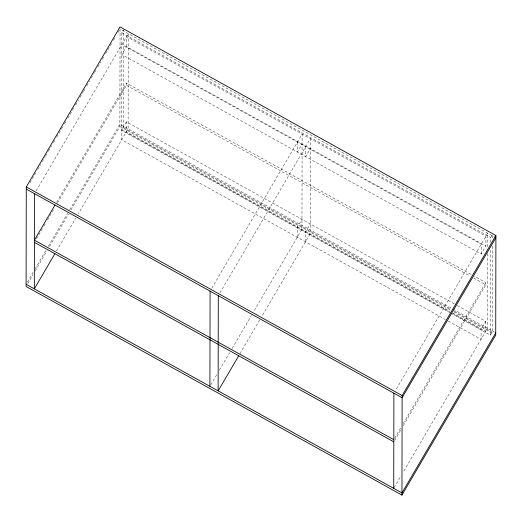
<?xml version="1.0" encoding="UTF-8"?>
<svg xmlns="http://www.w3.org/2000/svg" width="522" height="522" viewBox="0 0 522 522"><rect width="100%" height="100%" fill="white"/><g stroke="black" fill="none" stroke-linecap="round" stroke-linejoin="round"><path stroke-width="0.39" stroke-dasharray="2.61 1.96" d="M70.933 209.955L119.877 126.441L120.053 29.082L495.182 237.327M449.879 312.639L121.665 130.435L123.407 127.466L123.577 29.793L121.835 32.762L121.678 139.798L445.423 319.523M454.408 303.941L126.383 121.848L126.363 131.798L449.396 311.125M57.413 203.078L126.448 85.295L126.448 83.122L471.588 274.716M126.513 46.569L126.533 36.618L485.93 236.133L485.917 246.084L481.225 254.083L121.822 54.569L126.513 46.569L485.917 246.084M297.266 237.275L297.286 227.318L301.97 219.318M297.429 142.095L297.416 152.046L302.101 144.046M305.487 241.836L305.507 231.885L310.192 223.886M305.651 146.656L305.638 156.613L310.322 148.607M457.259 305.527L485.786 321.356L481.095 329.362L481.075 339.313L448.274 321.102M481.225 254.083L481.245 244.133L121.841 44.618M485.786 321.356L485.767 331.313L452.966 313.102M403.258 425.73L485.845 284.81L485.851 282.63L474.439 276.301M487.639 253.496L487.509 328.338L403.186 472.214M487.652 246.991L487.672 233.158L395.539 390.365M450.59 313.03L490.465 335.163L490.615 248.89M490.628 242.378L490.634 237.497L492.376 234.522L492.37 238.593M490.465 335.163L492.207 332.194L492.357 245.914M29.969 182.778L34.087 175.764M34.498 175.059L36.142 172.253M37.786 169.448L40.664 164.534M42.308 161.722L45.192 156.809M45.603 156.111L48.07 151.902M48.481 151.197L51.769 145.586M53.414 142.774L55.064 139.968M56.709 137.162L62.875 126.631M64.526 123.825L66.17 121.019M67.814 118.213L73.98 107.682M75.631 104.876L78.509 99.963M80.153 97.157L83.031 92.244M83.442 91.546L85.086 88.733M86.737 85.928L89.614 81.014M91.259 78.209L94.136 73.295M94.547 72.597L96.192 69.785M97.842 66.979L100.72 62.066M102.364 59.26L104.008 56.454M105.653 53.642L111.825 43.117M113.47 40.311L115.114 37.506M117.992 32.592L120.053 29.082M36.135 190.85L128.275 33.643L128.105 128.83L78.339 213.746M56.598 202.301L126.448 83.122M36.462 238.835L43.443 226.913M43.855 226.215L45.91 222.711M47.554 219.906L54.542 207.984M27.34 282.174L33.095 272.347M35.15 268.837L45.845 250.593M48.318 246.377L67.645 213.394M69.707 209.883L119.884 124.262L452.306 308.802M27.744 283.648L33.095 274.526M35.15 271.016L47.078 250.664M49.544 246.449L68.467 214.17M126.383 121.848L121.691 129.847L449.716 311.941M56.539 250.945L75.866 217.961M211.723 288.327L302.121 134.089L301.957 229.275L253.47 311.999M219.945 292.894L310.342 138.656L310.179 233.836L261.692 316.567M210.738 384.916L217.335 373.661M219.364 370.189L229.693 352.572M232.101 348.455L251.415 315.51M239.918 353.72L259.754 319.875M394.632 438.271L401.209 427.055M403.265 423.551L485.851 282.63M394.632 440.451L401.203 429.234M394.136 487.652L401.131 475.725M121.835 32.762L490.634 237.497M126.448 85.295L470.159 276.099M473.728 278.082L485.845 284.81M453.018 309.194L494.36 332.142M123.407 127.466L450.91 309.272M454.473 311.243L492.207 332.194M119.877 126.441L450.884 310.185M453.729 311.771L493.59 333.897M452.574 313.526L481.095 329.362"/><path stroke-width="0.78" d="M26.276 186.915L26.1 286.454L401.947 495.097L495.724 335.085L495.9 235.546L120.053 26.903L26.276 186.915L402.123 395.559L401.947 495.097M34.491 193.662L34.328 288.842L54.888 253.751M209.916 386.313L210.079 291.132M218.3 295.7L218.137 390.88L238.737 355.73M393.725 488.357L393.895 393.17M54.954 205.107L34.413 240.159L393.81 439.674M402.123 395.559L495.9 235.546M495.893 237.725L402.116 397.738L26.27 189.095M495.73 332.905L401.947 492.918L26.107 284.275M34.406 242.338L393.81 441.853"/></g></svg>
